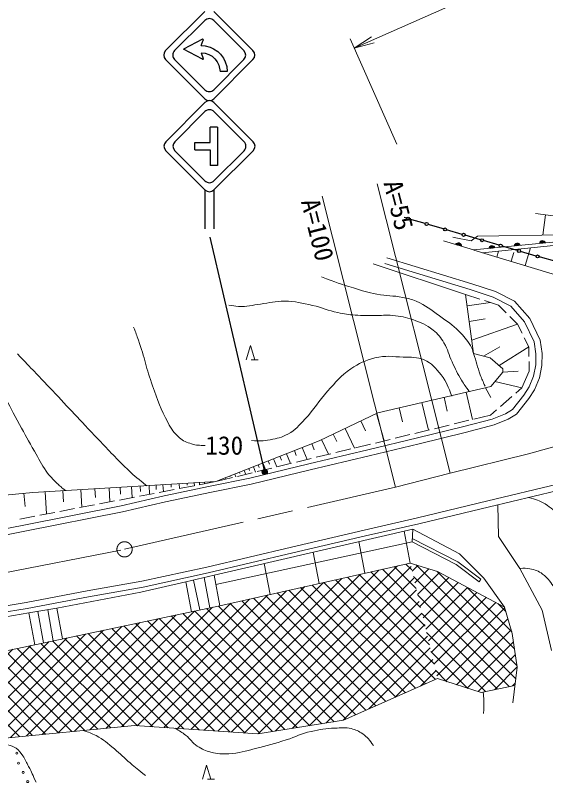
# Model space of a CAD drawing. Units: millimetres, scale not verified. Extents: x 40000 to 680000, y 20000 to 380000.
# Drawn here: x 250022 to 302318, y 245289 to 321012 of the extents above; entities that cross this region are included whole.
import ezdxf
from ezdxf.enums import TextEntityAlignment as Align

# ---------------------------------------------------------------- set-up
doc = ezdxf.new("R2010")
doc.units = ezdxf.units.MM
doc.header["$LTSCALE"] = 1000
doc.header["$PDMODE"] = 32
doc.header["$PDSIZE"] = 500
doc.linetypes.add('CHAIN', pattern=[18.5, 12, -1.5, 3.5, -1.5])
for name, color, linetype, lineweight in [('M-BGD', 7, 'Continuous', 25), ('M-BMK', 2, 'CHAIN', 13), ('M-STR-HTXT', 7, 'Continuous', 13), ('M-STR-STRC', 7, 'Continuous', 25), ('M-WORK', 1, 'Continuous', 13)]:
    doc.layers.add(name, color=color, linetype=linetype, lineweight=lineweight)
doc.styles.add('ＭＳ ゴシック', font='')
doc.styles.get('ＭＳ ゴシック').set_extended_font_data('MS Gothic')

# ---------------------------------------------------------------- blocks, each defined once
blk = doc.blocks.new('open_arrow')
at = {"color": 0, "linetype": 'Continuous', "lineweight": -2}
blk.add_lwpolyline([(7.5, 1.25), (0, 0), (7.5, -1.25)], dxfattribs=at)

msp = doc.modelspace()

# ---------------------------------------------------------------- hatches: boundary and pattern name
at = {"layer": 'M-WORK'}
h = msp.add_hatch(dxfattribs=at)
h.set_pattern_fill('USER', color=256, style=0, pattern_type=2)
h.set_pattern_definition([(45, (247198, 254464), (-707.107, 707.107), []), (135, (247198, 254464), (-707.107, -707.107), [])])
h.paths.add_polyline_path([(240284, 256452), (270200, 262751), (288961, 266960), (291638, 255555), (282371, 251444), (273921, 250106), (261783, 250922), (248218, 249617), (241423, 248964)])
h = msp.add_hatch(dxfattribs=at)
h.set_pattern_fill('USER', color=256, style=0, pattern_type=2)
h.set_pattern_definition([(45, (293906, 261002), (-707.11, 707.11), []), (135, (293906, 261002), (-707.11, -707.11), [])])
h.paths.add_polyline_path([(291638, 255555), (295945, 254184), (299291, 254883), (299523, 256674), (299023, 260024), (298261, 262613), (291669, 266112), (288961, 266960)])

# ---------------------------------------------------------------- linework, layer by layer
at = {"layer": 'M-BGD'}
for p, q in [((288613, 300992), (288372, 301063)), ((290437, 300460), (288901, 300908)), ((292260, 299927), (290725, 300375)), ((294084, 299394), (292548, 299843)), ((295908, 298861), (294372, 299310)), ((297732, 298328), (296196, 298777)), ((299555, 297795), (298020, 298244)), ((301379, 297262), (299843, 297711)), ((301824, 297132), (301667, 297178)), ((303213, 296767), (301824, 297132))]:
    msp.add_line(p, q, dxfattribs=at)
for centre in [(288757, 300950), (290581, 300417), (292404, 299885), (294228, 299352), (296052, 298819), (297876, 298286), (299699, 297753), (301523, 297220)]:
    msp.add_circle(centre, 150, dxfattribs=at)
at = {"layer": 'M-BMK'}
for p, q in [((300627, 277726), (307554, 279697)), ((292908, 275817), (300627, 277726)), ((287527, 274459), (292908, 275817)), ((260790, 268315), (287527, 274459)), ((248634, 265945), (260790, 268315))]:
    msp.add_line(p, q, dxfattribs=at)
msp.add_circle((260790, 268315), 750, dxfattribs=at)
at = {"layer": 'M-STR-HTXT'}
for p, q in [((323194, 335390), (283441, 317777)), ((287637, 308307), (283036, 318691)), ((292908, 275817), (285695, 304387)), ((287527, 274459), (280275, 303181))]:
    msp.add_line(p, q, dxfattribs=at)
at = {"layer": 'M-STR-STRC'}
for p, q in [((268699, 321397), (264834, 317532)), ((269590, 321397), (273455, 317532)), ((265725, 317532), (268699, 320506)), ((269590, 320506), (272564, 317532)), ((268472, 318650), (266589, 317668)), ((268353, 318021), (268560, 318572)), ((268472, 316686), (266589, 317668)), ((268353, 318021), (268730, 317993)), ((268353, 317315), (268560, 316764)), ((268353, 317315), (268728, 317277)), ((268730, 317993), (269218, 317870)), ((269218, 317870), (269563, 317717)), ((269563, 317717), (269981, 317437)), ((269981, 317437), (270253, 317176)), ((264834, 316641), (268699, 312777)), ((265725, 316641), (268699, 313668)), ((268728, 317277), (269088, 317163)), ((269088, 317163), (269418, 316979)), ((269418, 316979), (269703, 316732)), ((269590, 313668), (272564, 316641)), ((273455, 316641), (269590, 312777)), ((269703, 316732), (269932, 316433)), ((270253, 317176), (270552, 316771)), ((270552, 316771), (270721, 316433)), ((269932, 316433), (270096, 316093)), ((270096, 316093), (270206, 315463)), ((270721, 316433), (270865, 315951)), ((270865, 315951), (270912, 315463)), ((270912, 315463), (270206, 315463)), ((268718, 312408), (264854, 308543)), ((269609, 312408), (273474, 308543)), ((268718, 311517), (265744, 308543)), ((272583, 308543), (269609, 311517)), ((269949, 309987), (269243, 309987)), ((269243, 308450), (269243, 309987)), ((269949, 309987), (269949, 306207)), ((267706, 307744), (267706, 308450)), ((267706, 308450), (269243, 308450)), ((264854, 307652), (268718, 303788)), ((268718, 304679), (265744, 307652)), ((267706, 307744), (269243, 307744)), ((269243, 307744), (269243, 306207)), ((272583, 307652), (269609, 304679)), ((273474, 307652), (269609, 303788)), ((269949, 306207), (269243, 306207)), ((268718, 303788), (268718, 299936)), ((269609, 303788), (269609, 299936)), ((274618, 275952), (269249, 299128))]:
    msp.add_line(p, q, dxfattribs=at)
for radius in [250, 200, 150, 100, 50, 20]:
    msp.add_circle((274618, 275952), radius, dxfattribs=at)
for centre, radius, start, end in [((269145, 320060), 630, 44.99985, 135), ((268501, 318594), 63, 339.44397, 117.55283), ((265280, 317087), 630, 135, 225), ((266171, 317087), 630, 135, 225.00005), ((272118, 317087), 630, 315.00011, 44.99984), ((273009, 317087), 630, 315, 45), ((268501, 316741), 63, 242.44719, 20.55605), ((269145, 314113), 630, 225.00005, 315.00011), ((269145, 313222), 630, 225, 315), ((269164, 311962), 630, 45, 135), ((269164, 311071), 630, 45, 135.00015), ((265299, 308098), 630, 135, 225), ((266190, 308098), 630, 135.00016, 224.99989), ((272137, 308098), 630, 314.99995, 45), ((273028, 308098), 630, 315, 45), ((269164, 305124), 630, 224.99989, 314.99995), ((269164, 304233), 630, 225, 315)]:
    msp.add_arc(centre, radius, start, end, dxfattribs=at)
msp.add_point((274618, 275952), dxfattribs=at)
at = {"layer": 'M-WORK'}
for p, q in [((301318, 301449), (317862, 299317)), ((302310, 301321), (302053, 299325)), ((293170, 299127), (293301, 299079)), ((294982, 298771), (295586, 299233)), ((311272, 299457), (295215, 297855)), ((295586, 299233), (311272, 299457)), ((311307, 299109), (296088, 297590)), ((295215, 297855), (292244, 298760)), ((293301, 299079), (294982, 298771)), ((295230, 297850), (311674, 292865)), ((297502, 297162), (297680, 297749)), ((298904, 296737), (299170, 297613)), ((300306, 296311), (300838, 298064)), ((295046, 294527), (286647, 297085)), ((285294, 296488), (294423, 293469)), ((294863, 293955), (286472, 296511)), ((297148, 293190), (294863, 293955)), ((297379, 293746), (295046, 294527)), ((295814, 293014), (294423, 293469)), ((294423, 293469), (295217, 287641)), ((298887, 292320), (297148, 293190)), ((299261, 292804), (297379, 293746)), ((294575, 292348), (296888, 292663)), ((297680, 292405), (296289, 292859)), ((298436, 291649), (297680, 292405)), ((300248, 290765), (298887, 292320)), ((300753, 291099), (299261, 292804)), ((294788, 290790), (296353, 291057)), ((299545, 290540), (298789, 291295)), ((301783, 288968), (300753, 291099)), ((295038, 288958), (299545, 290540)), ((299993, 289644), (299545, 290540)), ((301201, 288793), (300248, 290765)), ((300664, 288302), (300216, 289197)), ((301360, 287601), (301201, 288793)), ((301961, 287636), (301783, 288968)), ((272785, 287018), (273205, 288418)), ((273205, 288418), (273625, 287018)), ((296192, 287387), (297789, 288294)), ((297747, 286444), (300664, 288302)), ((300675, 287353), (300664, 288302)), ((273975, 287018), (273275, 287018)), ((295217, 287641), (296847, 287217)), ((296847, 287217), (298108, 286134)), ((301344, 286524), (301360, 287601)), ((301943, 286464), (301961, 287636)), ((300691, 285904), (300680, 286853)), ((301135, 285413), (301344, 286524)), ((301712, 285238), (301943, 286464)), ((298108, 285796), (296918, 284393)), ((298108, 286134), (298108, 285796)), ((298108, 285796), (299594, 285891)), ((299971, 284252), (300691, 285904)), ((297322, 284870), (299971, 284252)), ((300682, 284346), (301135, 285413)), ((301215, 284066), (301712, 285238)), ((296918, 284393), (285764, 281796)), ((296381, 284268), (296897, 283313)), ((299369, 283728), (299971, 284252)), ((300175, 283545), (300682, 284346)), ((300664, 283196), (301215, 284066)), ((292303, 283318), (292621, 281952)), ((294489, 283827), (295116, 281134)), ((297861, 282415), (298992, 283400)), ((299034, 282122), (300175, 283545)), ((290116, 282809), (290753, 280076)), ((299439, 281668), (300664, 283196)), ((285764, 281796), (279991, 279031)), ((285638, 281735), (286402, 279021)), ((287872, 282286), (288199, 280884)), ((296881, 281562), (297483, 282086)), ((297047, 281156), (298346, 281689)), ((298346, 281689), (299034, 282122)), ((284086, 280992), (284551, 280022)), ((293298, 280693), (294756, 281047)), ((294239, 280430), (297047, 281156)), ((295242, 281164), (296881, 281562)), ((297237, 280585), (298622, 281153)), ((298622, 281153), (299439, 281668)), ((282534, 280249), (283463, 278309)), ((289689, 279312), (294239, 280430)), ((291355, 280222), (292812, 280575)), ((294386, 279848), (297237, 280585)), ((281375, 279694), (281722, 278969)), ((287467, 279280), (288925, 279633)), ((289411, 279751), (290869, 280104)), ((289830, 278729), (294386, 279848)), ((279991, 279031), (269793, 274995)), ((279269, 278745), (279505, 278149)), ((280216, 279139), (280910, 277690)), ((283580, 278337), (285038, 278691)), ((284789, 278141), (289689, 279312)), ((284929, 277557), (289830, 278729)), ((285524, 278808), (286981, 279162)), ((277536, 278059), (277729, 277572)), ((278315, 278368), (278787, 277175)), ((278954, 276755), (284789, 278141)), ((281636, 277866), (283094, 278219)), ((275483, 277247), (275798, 276451)), ((276120, 277499), (276277, 277101)), ((276756, 277751), (277142, 276777)), ((277749, 276924), (279206, 277277)), ((279094, 276172), (284929, 277557)), ((279692, 277395), (281150, 277748)), ((273156, 275345), (278954, 276755)), ((273512, 276467), (273718, 275946)), ((273977, 276651), (274080, 276391)), ((274442, 276835), (274699, 276184)), ((274962, 277041), (275091, 276716)), ((275805, 276452), (277263, 276806)), ((271652, 275731), (271755, 275471)), ((271918, 275510), (273375, 275863)), ((272117, 275915), (272169, 275785)), ((272582, 276099), (272737, 275709)), ((273047, 276283), (273124, 276088)), ((273287, 274760), (279094, 276172)), ((273861, 275981), (275319, 276335)), ((251751, 273933), (269793, 274995)), ((268146, 274680), (269793, 274995)), ((268167, 274899), (268175, 274760)), ((268666, 274929), (268675, 274781)), ((269165, 274958), (269170, 274884)), ((269249, 274548), (273156, 275345)), ((269793, 274995), (271432, 275392)), ((270723, 275363), (270774, 275233)), ((271187, 275547), (271213, 275482)), ((256476, 274211), (256579, 272471)), ((257868, 274293), (257920, 273423)), ((259261, 274375), (259342, 272998)), ((260362, 274440), (260402, 273751)), ((261463, 274504), (261527, 273416)), ((262334, 274556), (262366, 274011)), ((263204, 274607), (263255, 273746)), ((263893, 274648), (263918, 274217)), ((264218, 273930), (265691, 274211)), ((264582, 274688), (264622, 274007)), ((264685, 273587), (269249, 274548)), ((265393, 274736), (265401, 274447)), ((266171, 274782), (266195, 274308)), ((266182, 274305), (267655, 274587)), ((266974, 274829), (266980, 274643)), ((267668, 274870), (267684, 274592)), ((269370, 273960), (273287, 274760)), ((296628, 273092), (303502, 274744)), ((237420, 272577), (251751, 273933)), ((250852, 273848), (250976, 272535)), ((252956, 274004), (253085, 271803)), ((254716, 274107), (254781, 273007)), ((260289, 273179), (261762, 273461)), ((260452, 272602), (264685, 273587)), ((262253, 273555), (263726, 273836)), ((264815, 273001), (269370, 273960)), ((296769, 272509), (303401, 274103)), ((250847, 270686), (260452, 272602)), ((256360, 272429), (257833, 272710)), ((258324, 272804), (259797, 273086)), ((260579, 272016), (264815, 273001)), ((289675, 271414), (296628, 273092)), ((297602, 272709), (297670, 269593)), ((250962, 270097), (260579, 272016)), ((252431, 271678), (253904, 271960)), ((254395, 272054), (255868, 272335)), ((289812, 270830), (296769, 272509)), ((250466, 271303), (251940, 271584)), ((284427, 270215), (289675, 271414)), ((245932, 269757), (250847, 270686)), ((284562, 269631), (289812, 270830)), ((246033, 269165), (250962, 270097)), ((269625, 265756), (289234, 270320)), ((277261, 268537), (284427, 270215)), ((277398, 267953), (284562, 269631)), ((288357, 270116), (288961, 266960)), ((289141, 269044), (289234, 270320)), ((289234, 270320), (293824, 267877)), ((297670, 269593), (299788, 266436)), ((269796, 264859), (289141, 269044)), ((283901, 269079), (284499, 265959)), ((289141, 269044), (293510, 266824)), ((289165, 269369), (293671, 267079)), ((268895, 266565), (277261, 268537)), ((269028, 265980), (277398, 267953)), ((279395, 268030), (279986, 264946)), ((293824, 267877), (296238, 265462)), ((262502, 265180), (268895, 266565)), ((270200, 262751), (288961, 266960)), ((274563, 266905), (275146, 263861)), ((288961, 266960), (291669, 266112)), ((293510, 266824), (295748, 265119)), ((293671, 267079), (295930, 265358)), ((262618, 264591), (269028, 265980)), ((291669, 266112), (298261, 262613)), ((299788, 266436), (301986, 262320)), ((257120, 264221), (262502, 265180)), ((262403, 264103), (266840, 265103)), ((266840, 265103), (269625, 265756)), ((266840, 265103), (267380, 262157)), ((267589, 265279), (268208, 262332)), ((268655, 265528), (269193, 262539)), ((269625, 265756), (270200, 262751)), ((295748, 265119), (295930, 265358)), ((296238, 265462), (298261, 262613)), ((257229, 263631), (262618, 264591)), ((251073, 263075), (257120, 264221)), ((251178, 262485), (257229, 263631)), ((254105, 262493), (262403, 264103)), ((245851, 262196), (251073, 263075)), ((239966, 260144), (251364, 262036)), ((240284, 256452), (270200, 262751)), ((245949, 261604), (251178, 262485)), ((251364, 262036), (254105, 262493)), ((251364, 262036), (251934, 258905)), ((252239, 262182), (252799, 259087)), ((253224, 262346), (253763, 259290)), ((254105, 262493), (254667, 259480)), ((298261, 262613), (299023, 260024)), ((301986, 262320), (302879, 258324)), ((299023, 260024), (299523, 256674)), ((299523, 256674), (299066, 253150)), ((282371, 251444), (291638, 255555)), ((291638, 255555), (295945, 254184)), ((295945, 254184), (299291, 254883)), ((273921, 250106), (282371, 251444)), ((241423, 248964), (261783, 250922)), ((261783, 250922), (273921, 250106)), ((268467, 245624), (268887, 247024)), ((268887, 247024), (269307, 245624)), ((269657, 245624), (268957, 245624))]:
    msp.add_line(p, q, dxfattribs=at)
for centre in [(250170, 248189), (250334, 247216), (250787, 246303), (251239, 245389)]:
    msp.add_circle(centre, 100, dxfattribs=at)
for centre, radius, start, end in [((293713, 298255), 305, 353.44118, 152.66346), ((293713, 298255), 244, 356.0793, 150.02534), ((293713, 298255), 183, 0.54275, 145.56189), ((293713, 298255), 122, 9.84861, 136.25604), ((293713, 298255), 100, 16.41933, 129.68531), ((299518, 298229), 305, 16.08732, 175.3096), ((299518, 298229), 244, 18.72544, 172.67148), ((299518, 298229), 183, 23.18889, 168.20803), ((299518, 298229), 122, 32.49475, 158.90218), ((302005, 298477), 305, 16.08732, 175.3096), ((302005, 298477), 244, 18.72544, 172.67148), ((302005, 298477), 183, 23.18889, 168.20803), ((302005, 298477), 122, 32.49475, 158.90218), ((302005, 298477), 100, 39.06547, 152.33145), ((297030, 297981), 305, 16.08732, 175.3096), ((297030, 297981), 244, 18.72544, 172.67148), ((297030, 297981), 183, 23.18889, 168.20803), ((297030, 297981), 122, 32.49475, 158.90218), ((297030, 297981), 100, 39.06547, 152.33145), ((299518, 298229), 100, 39.06547, 152.33145)]:
    msp.add_arc(centre, radius, start, end, dxfattribs=at)
for points, knots in [([(296354, 284409), (296110, 284929), (296048, 285085), (295875, 285528), (295559, 286332), (295511, 286828), (295217, 287641), (295106, 287949), (295085, 288143), (294916, 288423), (294550, 289026), (294269, 289318), (293779, 289826), (293110, 290519), (292632, 290801), (291843, 291353), (290977, 291959), (290526, 292383), (289552, 292792), (289052, 293001), (288753, 293082), (288220, 293182), (287238, 293367), (286664, 293314), (285680, 293484), (284753, 293645), (284255, 293837), (283353, 294106), (282107, 294477), (281693, 294647), (280210, 295207)], [0, 0, 0, 0, 1, 1, 1, 2, 2, 2, 3, 3, 3, 4, 4, 4, 5, 5, 5, 6, 6, 6, 7, 7, 7, 8, 8, 8, 9, 9, 9, 10, 10, 10, 10]), ([(271081, 292419), (271503, 292330), (271652, 292322), (272022, 292294), (272878, 292231), (273354, 292430), (274207, 292525), (275124, 292627), (275629, 292823), (276551, 292809), (277653, 292793), (278264, 292622), (279340, 292383), (280326, 292164), (280838, 291884), (281826, 291673), (282491, 291530), (282871, 291474), (283549, 291424), (284275, 291370), (284685, 291395), (285414, 291389), (286128, 291382), (286532, 291463), (287243, 291389), (288032, 291306), (288482, 291239), (289232, 290980), (290059, 290695), (290527, 290482), (291221, 289950), (291733, 289558), (291941, 289233), (292287, 288689), (292715, 288014), (292747, 287530), (293086, 286806), (293425, 286084), (293606, 285672), (294027, 284995), (294307, 284546), (294413, 284387), (294791, 283876)], [0, 0, 0, 0, 1, 1, 1, 2, 2, 2, 3, 3, 3, 4, 4, 4, 5, 5, 5, 6, 6, 6, 7, 7, 7, 8, 8, 8, 9, 9, 9, 10, 10, 10, 11, 11, 11, 12, 12, 12, 13, 13, 13, 14, 14, 14, 14]), ([(261680, 290236), (261921, 289629), (261978, 289459), (262160, 288958), (262790, 287222), (262923, 286176), (263558, 284442), (264087, 282997), (264336, 282155), (265077, 280805), (265425, 280171), (265658, 279812), (266196, 279327), (266584, 278976), (266893, 278879), (267395, 278727), (267906, 278573), (268151, 278573), (268753, 278568)], [0, 0, 0, 0, 1, 1, 1, 2, 2, 2, 3, 3, 3, 4, 4, 4, 5, 5, 5, 6, 6, 6, 6]), ([(250223, 287613), (251750, 286012), (252135, 285608), (253356, 284318), (255113, 282464), (256076, 281405), (257837, 279555), (258993, 278340), (259624, 277644), (260817, 276466), (261427, 275864), (261785, 275542), (262456, 275009), (262663, 274844), (262731, 274786), (262991, 274594)], [0, 0, 0, 0, 1, 1, 1, 2, 2, 2, 3, 3, 3, 4, 4, 4, 5, 5, 5, 5]), ([(273309, 279047), (274137, 279014), (274439, 279002), (275147, 279127), (275857, 279253), (276269, 279349), (276905, 279687), (277677, 280096), (277977, 280536), (278584, 281165), (279546, 282164), (279888, 282897), (280821, 283922), (281654, 284837), (282074, 285429), (283099, 286120), (283947, 286692), (284495, 286940), (285484, 287199), (286541, 287477), (287189, 287330), (288281, 287279), (289088, 287242), (289590, 287331), (290332, 287013), (291138, 286667), (291474, 286214), (292011, 285521), (292572, 284796), (292710, 284382), (293050, 283416)], [0, 0, 0, 0, 1, 1, 1, 2, 2, 2, 3, 3, 3, 4, 4, 4, 5, 5, 5, 6, 6, 6, 7, 7, 7, 8, 8, 8, 9, 9, 9, 10, 10, 10, 10]), ([(247070, 286571), (247291, 286370), (247358, 286298), (247524, 286106), (247802, 285785), (247922, 285572), (248123, 285198), (248451, 284589), (248580, 284221), (248887, 283603), (249467, 282437), (249807, 281791), (250425, 280645), (250989, 279601), (251314, 279021), (251905, 277992), (252348, 277218), (252560, 276759), (253072, 276029), (253438, 275508), (253690, 275246), (254155, 274811), (254458, 274527), (254573, 274427), (254965, 274122)], [0, 0, 0, 0, 1, 1, 1, 2, 2, 2, 3, 3, 3, 4, 4, 4, 5, 5, 5, 6, 6, 6, 7, 7, 7, 8, 8, 8, 8]), ([(300634, 273438), (301378, 273239), (301683, 273152), (302268, 272794), (302884, 272418), (303203, 272129), (303636, 271551), (304077, 270962), (304243, 270572), (304542, 269899), (305012, 268838), (305230, 268218), (305518, 267093), (305810, 265954), (305797, 265278), (306078, 264136), (306367, 262960), (306579, 262311), (307010, 261179), (307562, 259731), (307858, 259234), (308742, 257609)], [0, 0, 0, 0, 1, 1, 1, 2, 2, 2, 3, 3, 3, 4, 4, 4, 5, 5, 5, 6, 6, 6, 7, 7, 7, 7]), ([(299788, 266436), (300211, 266456), (300375, 266448), (300743, 266383), (301273, 266290), (301595, 266196), (302022, 265868), (302500, 265499), (302713, 265214), (303052, 264713), (303497, 264056), (303639, 263621), (303975, 262902), (304311, 262183), (304466, 261764), (304739, 261019), (305134, 259940), (305233, 259293), (305627, 258213), (305882, 257513), (305971, 257278), (306320, 256437)], [0, 0, 0, 0, 1, 1, 1, 2, 2, 2, 3, 3, 3, 4, 4, 4, 5, 5, 5, 6, 6, 6, 7, 7, 7, 7]), ([(296155, 254228), (296204, 253856), (296212, 253744), (296227, 253432), (296253, 252922), (296228, 252738), (296184, 252127)], [0, 0, 0, 0, 1, 1, 1, 2, 2, 2, 2]), ([(265777, 250653), (266273, 250366), (266429, 250266), (266814, 249972), (267307, 249596), (267443, 249213), (267967, 248884), (268454, 248579), (268761, 248446), (269316, 248297), (269983, 248117), (270387, 248120), (271078, 248145), (272115, 248182), (272678, 248407), (273688, 248645), (274892, 248929), (275552, 249147), (276733, 249515), (277700, 249816), (278202, 250126), (279191, 250342), (280096, 250539), (280615, 250625), (281541, 250668), (282169, 250697), (282539, 250773), (283150, 250624), (283623, 250509), (283878, 250375), (284281, 250102), (284779, 249765), (284935, 249515), (285325, 248971)], [0, 0, 0, 0, 1, 1, 1, 2, 2, 2, 3, 3, 3, 4, 4, 4, 5, 5, 5, 6, 6, 6, 7, 7, 7, 8, 8, 8, 9, 9, 9, 10, 10, 10, 11, 11, 11, 11]), ([(256715, 250434), (257305, 250251), (257505, 250165), (257983, 249928), (258763, 249542), (259108, 249166), (259788, 248623), (260423, 248117), (260715, 247759), (261333, 247231), (261916, 246733), (262115, 246574), (262855, 245991)], [0, 0, 0, 0, 1, 1, 1, 2, 2, 2, 3, 3, 3, 4, 4, 4, 4]), ([(249289, 249024), (249650, 248920), (249806, 248868), (250087, 248676), (250408, 248456), (250534, 248257), (250754, 247936), (251020, 247547), (251116, 247296), (251334, 246878), (251645, 246282), (251733, 246075), (252074, 245326)], [0, 0, 0, 0, 1, 1, 1, 2, 2, 2, 3, 3, 3, 4, 4, 4, 4])]:
    msp.add_open_spline(points, degree=3, knots=knots, dxfattribs=at)

# ---------------------------------------------------------------- block references
at = {"layer": 'M-STR-HTXT', "xscale": 267, "yscale": 267, "rotation": 23.9}
msp.add_blockref('open_arrow', (283441, 317777), dxfattribs=at)

# ---------------------------------------------------------------- texts
at = {"layer": 'M-STR-HTXT', "style": 'ＭＳ ゴシック'}
for s, p in [('A=55', (287207, 304695)), ('A=100', (279063, 302875))]:
    msp.add_text(s, height=1833, rotation=284.17, dxfattribs=at).set_placement(p, align=Align.MIDDLE_LEFT)
at = {"layer": 'M-WORK', "style": 'ＭＳ ゴシック'}
msp.add_text('130', height=1833, dxfattribs=at).set_placement((268753, 278568), align=Align.MIDDLE_LEFT)

doc.saveas('drawing.dxf')
